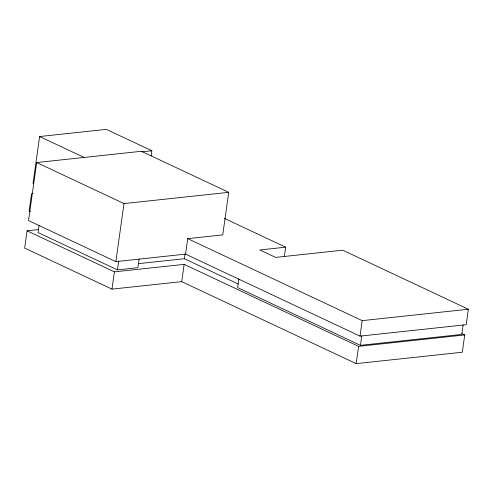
<?xml version="1.0" encoding="UTF-8"?>
<svg xmlns="http://www.w3.org/2000/svg" width="493" height="493" viewBox="0 0 493 493"><rect width="100%" height="100%" fill="white"/><g stroke="black" fill="none" stroke-linecap="round" stroke-linejoin="round"><path stroke-width="0.74" d="M33.019 183.458L39.613 136.536L106.322 129.363L151.85 150.766L151.117 156.004M38.528 229.578L27.078 230.81L24.65 248.084L111.979 289.132L181.707 281.639L356.149 363.637L462.311 352.224L464.739 334.944L461.959 333.638M185.571 254.123L187.747 238.649L222.744 234.89L228.727 192.332L141.392 151.283L36.673 162.536L28.52 220.574L115.849 261.623L185.571 254.123L360.013 336.121L466.175 324.708L468.35 309.234L342.734 250.185L275.661 257.401L259.823 249.963L285.663 247.184L284.387 256.28M39.095 225.264L38.066 232.573L117.433 269.881L137.892 267.681L139.131 258.905M111.979 289.132L114.407 271.859L27.078 230.81M115.849 261.623L124.002 203.584L36.673 162.536M117.433 269.881L118.665 261.105M238.064 283.95L184.388 258.72L185.004 254.333M181.707 281.639L184.136 264.359L114.407 271.859M238.889 278.841L237.657 287.616L360.445 345.334L461.793 334.439L463.13 324.93M356.149 363.637L358.577 346.357L184.136 264.359M360.013 336.121L362.189 320.641L187.747 238.649M360.445 345.334L361.782 335.825M141.996 151.826L151.85 150.766M33.099 193.533L31.583 193.694L29.155 210.973L30.548 211.626M124.002 203.584L228.727 192.332M138.656 263.638L184.388 258.72M362.189 320.641L468.35 309.234M358.577 346.357L464.739 334.944M224.457 218.411L285.663 247.184M39.613 136.536L84.451 157.612"/></g></svg>
